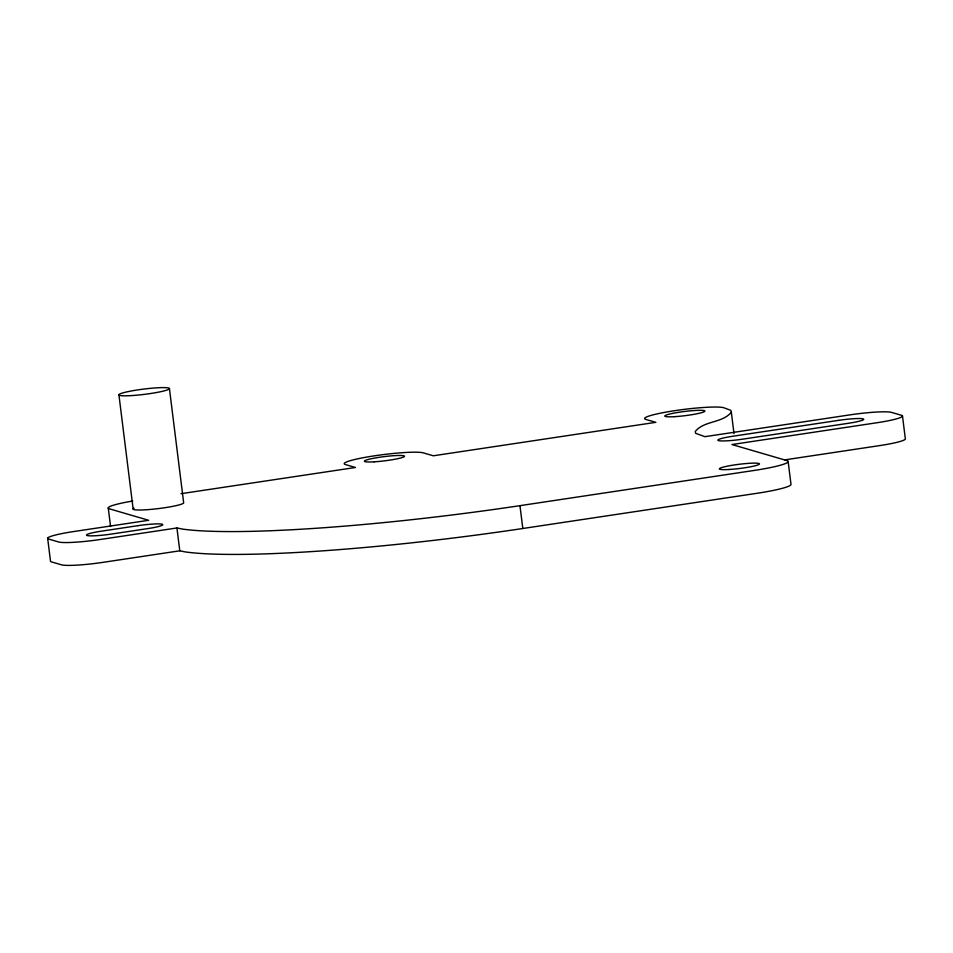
<?xml version="1.0" encoding="UTF-8"?>
<svg xmlns="http://www.w3.org/2000/svg" width="953" height="953" viewBox="0 0 953 953"><rect width="100%" height="100%" fill="white"/><g stroke="black" fill="none" stroke-linecap="round" stroke-linejoin="round"><path stroke-width="1.43" d="M180.999 493.702L355.445 467.482L345.486 464.576A40.502 4.229 -7.1 0 1 374.458 455.82A40.502 4.229 -7.1 0 1 423.358 452.878L433.317 455.784L655.843 422.334L645.884 419.427A40.502 4.229 -7.1 0 1 674.867 410.66A40.502 4.229 -7.1 0 1 723.756 407.717L730.832 410.362L731.332 412.232C722.374 423.287 704.184 420.464 695.213 431.518L695.726 433.377L704.958 436.665L849.6 414.924A34.713 3.633 -7.1 0 1 891.508 412.399L901.431 415.294A34.713 3.633 -7.1 0 1 876.593 422.798L731.952 444.539L786.725 460.525A46.292 4.836 -7.1 0 1 753.609 470.532L519.969 505.662A289.295 30.234 -7.1 0 1 182.345 529.058L176.936 527.974L100.565 539.446A34.713 3.633 -7.1 0 1 58.645 541.983L48.722 539.076A34.713 3.633 -7.1 0 1 73.56 531.571L148.668 520.29L109.5 508.854A40.502 4.229 -7.1 0 1 132.789 501.004M788.155 461.609L791.002 484.458A46.292 4.836 -7.1 0 1 756.456 493.38L522.804 528.498A289.295 30.234 -7.1 0 1 185.192 551.906L179.783 550.81L103.4 562.294A34.713 3.633 -7.1 0 1 61.492 564.819L51.569 561.925A34.713 3.633 -7.1 0 1 50.497 561.103L47.65 538.266M784.474 459.918L879.44 445.635A34.713 3.633 -7.1 0 0 905.35 438.952L902.503 416.104M731.332 412.232L734.001 433.651M519.969 505.662L522.804 528.498M169.443 388.633A25.457 2.656 -7.1 0 1 131.3 395.602A25.457 2.656 -7.1 0 1 131.8 390.897A25.457 2.656 -7.1 0 1 169.443 388.633L183.667 502.827A25.457 2.656 -7.1 0 1 154.815 509.009A25.457 2.656 -7.1 0 1 134.075 508.187M176.936 527.974L179.783 550.81M118.911 394.792L133.134 508.985M108.249 507.901L110.56 526.461M137.732 525.699L101.566 531.143A20.251 2.12 -7.1 0 0 87.08 535.515A20.251 2.12 -7.1 0 0 111.525 534.049L147.691 528.605A20.251 2.12 -7.1 0 0 162.177 524.233A20.251 2.12 -7.1 0 0 137.732 525.699M838.664 420.344L732.964 436.224A20.251 2.12 -7.1 0 0 718.479 440.608A20.251 2.12 -7.1 0 0 742.923 439.13L848.623 423.251A20.251 2.12 -7.1 0 0 863.108 418.867A20.251 2.12 -7.1 0 0 838.664 420.344M674.569 416.664A20.251 2.12 -7.1 0 0 704.91 411.124A20.251 2.12 -7.1 0 0 674.974 412.923A20.251 2.12 -7.1 0 0 674.569 416.664M374.172 461.824A20.251 2.12 -7.1 0 0 404.513 456.273A20.251 2.12 -7.1 0 0 374.577 458.083A20.251 2.12 -7.1 0 0 374.172 461.824M729.14 469.484A20.251 2.12 -7.1 0 0 759.481 463.932A20.251 2.12 -7.1 0 0 729.533 465.743A20.251 2.12 -7.1 0 0 729.14 469.484"/></g></svg>
